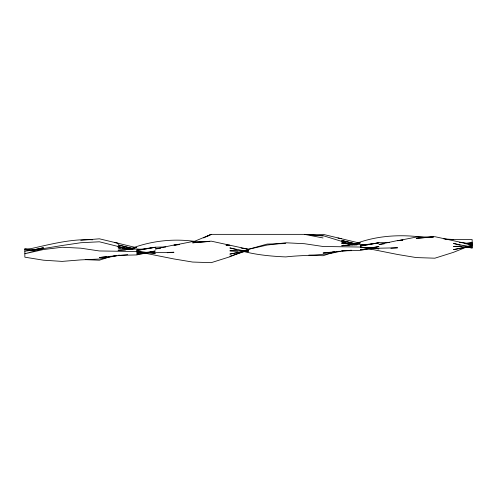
<?xml version="1.0" encoding="UTF-8"?>
<svg xmlns="http://www.w3.org/2000/svg" width="497" height="497" viewBox="0 0 497 497"><rect width="100%" height="100%" fill="white"/><g stroke="black" fill="none" stroke-linecap="round" stroke-linejoin="round"><path stroke-width="0.75" d="M207.081 236.435L211.225 234.354L304.412 234.354L323.05 235.671L352.87 244.785L360.325 242.89L354.591 244.847M203.633 237.926L211.225 234.354L193.277 241.834M285.775 243.561L267.137 244.083L248.5 249.283L229.862 256.787L211.225 262.664L192.587 262.049L173.95 258.956L136.675 251.519L99.4 250.96L80.763 248.183L62.125 247.245L43.487 249.531L24.85 253.756L43.487 248.556L62.125 245.506L80.763 242.741L99.4 241.79L129.22 249.258L136.675 247.363L130.941 249.32M472.15 244.81L453.512 252.314L434.875 258.192L416.237 257.576L397.6 254.483L360.325 247.046L323.05 246.487L304.412 243.71L285.775 242.772L267.137 245.058L248.5 249.283L241.045 248.065M129.506 249.134C149.392 241.275 171.359 238.461 192.587 241.132L194.824 241.331M353.156 244.661C375.415 235.528 400.035 234.112 423.692 237.324M110.154 256.688L99.4 260.204L85.235 259.645M333.804 252.215L323.05 255.731L308.885 255.172M229.862 256.266L248.5 250.289L229.862 254.097L248.5 250.594L229.862 250.842L238.063 251.246M27.832 249.314C49.16 244.679 70.673 238.647 92.69 239.802M33.05 250.041L43.487 247.742L33.05 249.923M144.875 253.203L136.675 254.942L118.037 255.346L119.528 255.216M149.349 252.252L155.312 250.985L144.875 252.669M368.526 248.73L360.325 250.469L341.688 250.873L343.178 250.743M372.998 247.779L378.962 246.512L368.526 248.196M466.931 243.35L472.15 242.263M472.15 245.816L453.512 249.624L472.15 246.121L453.512 246.369L461.713 246.773M116.546 255.756L99.4 259.03L80.763 259.894L62.125 261.397L43.487 260.198L24.85 257.179L24.85 248.512L35.287 250.066M340.197 251.283C322.404 256.042 303.922 254.775 285.775 256.924C271.747 256.303 257.663 255.029 244.027 251.563L248.5 251.749L246.263 251.296M138.166 253.75L136.675 253.986L147.857 253.377M361.816 249.277L360.325 249.513L371.507 248.904M24.85 251.209L43.487 248.556M136.675 249.811L155.312 247.282L136.675 250.5L155.312 247.208L165.75 246.947M360.325 245.338L378.962 242.809L360.325 246.027L378.962 242.735L389.399 242.474M160.531 248.338L155.312 248.96L173.95 245.021L179.168 244.468M384.181 243.865L378.962 244.487L397.6 240.548L402.818 239.995M179.168 244.605L173.95 245.214L192.587 241.554L209.734 241.349M402.818 240.132L397.6 240.741L416.237 237.081L433.384 236.876M127.729 254.681L99.4 257.514L106.855 256.694M351.379 250.208L323.05 253.041L330.505 252.221M108.346 256.533L111.328 256.203M112.819 256.042L115.801 255.713M331.996 252.06L334.978 251.73M336.469 251.569L339.451 251.24M80.763 240.312L99.4 238.808L134.439 247.202M209.734 241.449L192.587 242.816L211.225 241.151L248.5 249.27M433.384 236.976L416.237 238.343L434.875 236.678L472.15 244.797L464.695 243.592M167.24 252.731L173.95 252.259L155.312 252.687L136.675 251.873L142.639 252.327M390.891 248.258L397.6 247.786L378.962 248.214L360.325 247.4L366.289 247.854M466.931 243.325L472.15 243.101M125.492 250.016L118.037 250.221L136.675 248.972L141.148 249.301M349.142 245.543L341.688 245.748L360.325 244.499L364.798 244.828M446.058 239.424L472.15 239.566L472.15 248.233L467.677 247.09M446.058 239.529L453.512 239.511L443.821 238.895M226.135 245.238L229.862 245.251L226.135 245.145M316.34 235.329L311.122 235.261L323.05 234.335L358.088 242.729M136.675 252.83L147.857 253.277M467.677 247.059L472.15 247.276L469.913 246.823M346.906 243.406L355.852 243.99M123.256 247.879L132.202 248.463M367.78 247.966L378.962 248.823L360.325 247.046M144.13 252.439L155.312 253.296L136.675 251.519M323.05 235.976L304.412 234.354L323.05 237.951M356.597 244.859L341.688 243.381L343.924 243.841M132.947 249.332L118.037 247.854L120.274 248.314M346.906 243.586L349.142 243.81M352.124 244.108L353.615 244.257M123.256 248.059L125.492 248.283M128.475 248.581L129.965 248.73M459.476 242.43L472.15 243.791M32.305 250.625L24.85 249.6L32.305 250.65M337.96 238.032L341.688 238.684M114.31 242.505L118.037 243.157M349.142 244.033L352.87 244.735M125.492 248.506L129.22 249.208M466.931 246.214L453.512 243.462L460.222 245.183M243.281 250.687L229.862 247.935L236.572 249.656M355.852 243.853L341.688 240.436L355.106 243.822M132.202 248.326L118.037 244.909L131.456 248.295M351.379 244.717L341.688 242.033L348.857 244.238M127.729 249.19L118.037 246.506L125.207 248.711"/></g></svg>
